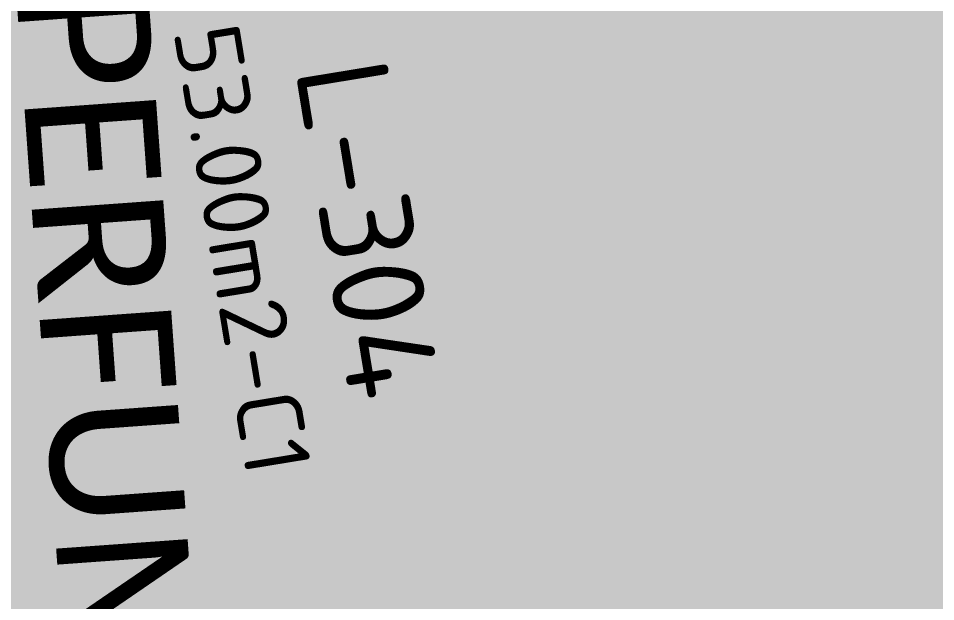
# Model space of a CAD drawing. Header units: metres. Extents: x 2 to 659295185, y -28 to 1124222152.
# Drawn here: x 655474.02 to 655480.97, y 1126536.23 to 1126540.66 of the extents above; entities that cross this region are included whole.
import ezdxf
from ezdxf.enums import TextEntityAlignment as Align

# ---------------------------------------------------------------- set-up
doc = ezdxf.new("R2010")
doc.units = ezdxf.units.M
doc.header["$MEASUREMENT"] = 0
doc.linetypes.add('CONTINUA', pattern=[0])
for name, color, linetype in [('CCSM_C1_CUERPO HP$0$A-LOCAL ID', 7, 'CONTINUOUS'), ('CCSM_C1_CUERPO HP$0$ID_AREA EXACTA', 7, 'CONTINUOUS'), ('CCSM_C1_CUERPO HP$0$ID_Nº LOCAL', 7, 'CONTINUOUS'), ('CCSM_C1_CUERPO HP$0$ID_RUBRO', 7, 'CONTINUOUS'), ('CCSM_C1_CUERPO HP$0$ID_USO', 7, 'CONTINUOUS')]:
    doc.layers.add(name, color=color, linetype=linetype)
doc.layers.add('LOCALES PROPIOS', color=101, linetype='CONTINUA', lineweight=0)
doc.layers.add('NOMBRES LOCATARIOS', color=7, linetype='CONTINUA', lineweight=0)
doc.styles.add('CCSM_C1_CUERPO HP$0$ROMANS', font='romans__.ttf')
doc.styles.get("Standard").update_dxf_attribs({"font": 'tahoma.ttf'})

# ---------------------------------------------------------------- blocks, each defined once
blk = doc.blocks.new('CCSM_C1_CUERPO HP$0$IDENT LOCAL')
at = {"layer": 'CCSM_C1_CUERPO HP$0$ID_AREA EXACTA', "style": 'CCSM_C1_CUERPO HP$0$ROMANS'}
blk.add_attdef('AREA-EXACTA', text='', height=0.5, dxfattribs=at).set_placement((0, 1.2453), align=Align.BOTTOM_CENTER)
at = {"layer": 'CCSM_C1_CUERPO HP$0$ID_Nº LOCAL', "style": 'CCSM_C1_CUERPO HP$0$ROMANS'}
blk.add_attdef('NºLOCAL', text='', height=0.7, dxfattribs=at).set_placement((0, 2.05), align=Align.BOTTOM_CENTER)
at = {"layer": 'CCSM_C1_CUERPO HP$0$ID_RUBRO', "style": 'CCSM_C1_CUERPO HP$0$ROMANS'}
blk.add_attdef('RUBRO', text='', height=0.35, dxfattribs=at).set_placement((0, 0.3953), align=Align.BOTTOM_CENTER)
at = {"layer": 'CCSM_C1_CUERPO HP$0$ID_USO', "style": 'CCSM_C1_CUERPO HP$0$ROMANS'}
blk.add_attdef('USO', text='', height=0.35, dxfattribs=at).set_placement((0, -0.4547), align=Align.BOTTOM_CENTER)

msp = doc.modelspace()

# ---------------------------------------------------------------- hatches: boundary and pattern name
at = {"layer": 'LOCALES PROPIOS'}
h = msp.add_hatch(color=101, dxfattribs=at)
edge = h.paths.add_edge_path()
edge.add_line((655476.3204, 1126532.6129), (655472.4484, 1126533.7057))
edge.add_arc((655882.9889, 1126567.0304), 411.8908, 183.508618, 184.64068, ccw=False)
edge.add_line((655471.8701, 1126541.8232), (655481.4645, 1126541.1335))
edge.add_arc((657099.0744, 1126421.7855), 1622.0067, 175.7803361, 175.9936373)
edge.add_line((655481.0314, 1126535.1107), (655476.5268, 1126535.4346))
edge.add_line((655476.5268, 1126535.4346), (655476.3204, 1126532.6129))

# ---------------------------------------------------------------- block references
at = {"layer": 'CCSM_C1_CUERPO HP$0$A-LOCAL ID', "lineweight": 5}
ref = msp.add_blockref('CCSM_C1_CUERPO HP$0$IDENT LOCAL', (655474.0922, 1126538.6344), dxfattribs=dict(at, rotation=279.3084512798494))
ref.add_attrib('NºLOCAL', 'L-304', dxfattribs={"layer": 'CCSM_C1_CUERPO HP$0$ID_Nº LOCAL', "height": 0.7, "rotation": 279.30845, "style": 'CCSM_C1_CUERPO HP$0$ROMANS'}).set_placement((655476.1152, 1126538.966), align=Align.BOTTOM_CENTER)
ref.add_attrib('AREA-EXACTA', '53.00m2-C1', dxfattribs={"layer": 'CCSM_C1_CUERPO HP$0$ID_AREA EXACTA', "height": 0.5, "rotation": 279.30845, "style": 'CCSM_C1_CUERPO HP$0$ROMANS'}).set_placement((655475.3211, 1126538.8358), align=Align.BOTTOM_CENTER)

# ---------------------------------------------------------------- texts
at = {"layer": 'NOMBRES LOCATARIOS', "insert": (655474.9946, 1126540.9493, 420.665), "char_height": 1, "attachment_point": 1, "rotation": 274.11665}
msp.add_mtext_dynamic_manual_height_columns('{\\fCalibri|b0|i0|c0|p34;\\C7;PERFUMES \\PFACTORY}', width=8.075454, gutter_width=25, heights=[0], dxfattribs=at)

doc.saveas('drawing.dxf')
